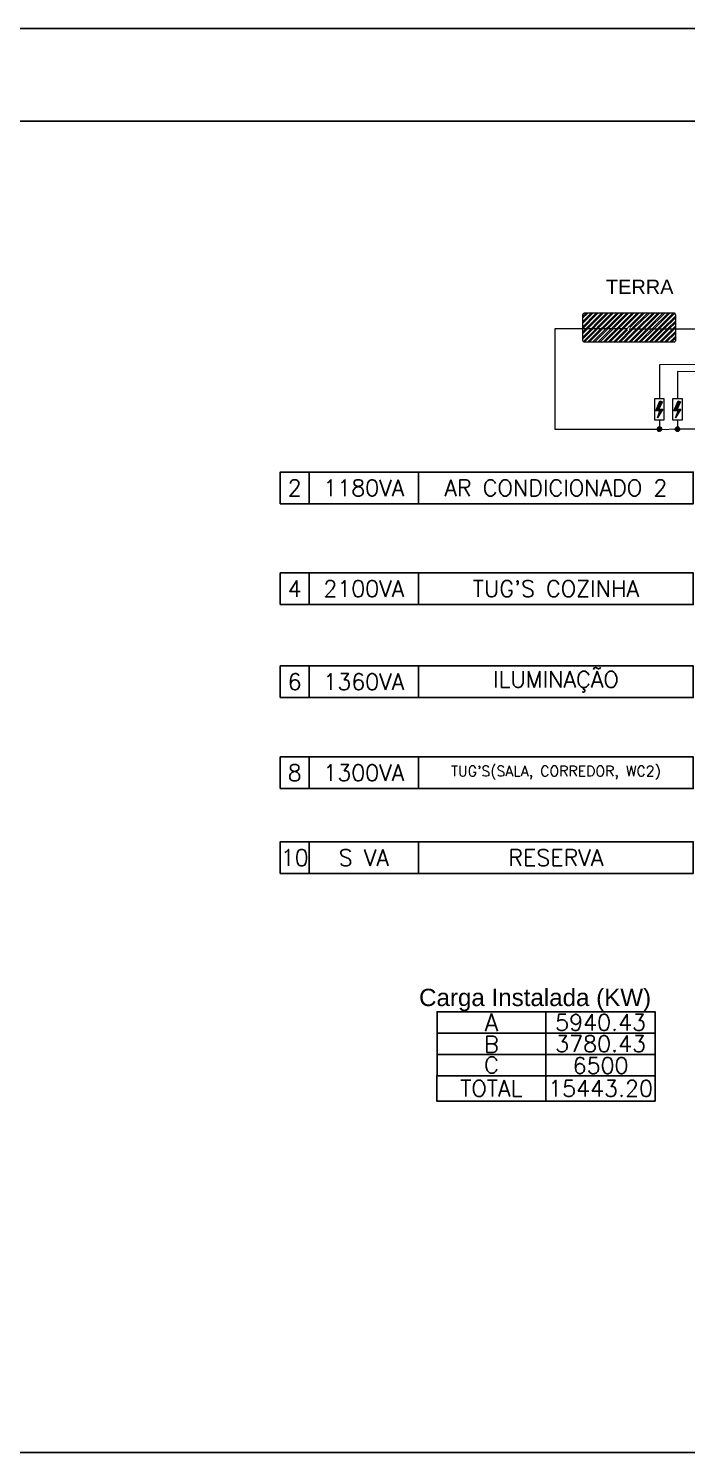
# Model space of a CAD drawing. Header units: metres. Extents: x 2426 to 2593, y 1997 to 2034.
# Drawn here: x 2463.73 to 2467.56, y 2012.88 to 2021.16 of the extents above; entities that cross this region are included whole.
import ezdxf

# ---------------------------------------------------------------- set-up
doc = ezdxf.new("R2010")
doc.units = ezdxf.units.M
for name, color, linetype in [('PDF3_COTA', 7, 'Continuous'), ('PDF3_DI-Disjuntor', 7, 'Continuous'), ('PDF3_DI-Textos do diagrama', 7, 'Continuous'), ('PDF3_DIAGRAMA', 7, 'Continuous'), ('PDF3_eletrodutos', 3, 'Continuous'), ('PDF3_Text', 7, 'Continuous'), ('VISTA FRONTAL', 7, 'Continuous')]:
    doc.layers.add(name, color=color, linetype=linetype)
doc.styles.add('N', font='romans.shx', dxfattribs={"height": 0.13})
doc.styles.add('PDF Arial', font='arial.ttf')

msp = doc.modelspace()

# ---------------------------------------------------------------- linework, layer by layer
at = {"layer": 'PDF3_COTA', "lineweight": 25}
for points in [[(2465.2, 2018.3974), (2465.2, 2018.5816), (2467.6039, 2018.5816), (2467.6039, 2018.3974)], [(2465.2, 2017.8108), (2465.2, 2017.995), (2467.6039, 2017.995), (2467.6039, 2017.8108)], [(2465.2, 2017.269), (2465.2, 2017.4533), (2467.6039, 2017.4533), (2467.6039, 2017.269)], [(2465.2, 2016.7396), (2465.2, 2016.9238), (2467.6039, 2016.9238), (2467.6039, 2016.7396)], [(2465.2, 2016.2457), (2465.2, 2016.4299), (2467.6039, 2016.4299), (2467.6039, 2016.2457)], [(2466.1123, 2015.3398), (2466.1123, 2015.4409), (2467.3822, 2015.4409), (2467.3822, 2015.317), (2466.1123, 2015.317)], [(2466.1123, 2015.2159), (2466.1123, 2015.317), (2467.3822, 2015.317), (2467.3822, 2015.1931), (2466.1123, 2015.1931)], [(2466.1123, 2015.0904), (2466.1123, 2015.1931), (2467.3822, 2015.1931), (2467.3822, 2015.0692), (2466.1123, 2015.0692)], [(2467.3822, 2015.0692), (2466.1106, 2015.0692), (2466.1106, 2014.9209), (2467.3822, 2014.9209)]]:
    msp.add_lwpolyline(points, close=True, dxfattribs=at)
for points in [[(2465.3676, 2018.3974), (2465.3676, 2018.5816)], [(2466.0045, 2018.3974), (2466.0045, 2018.5816)], [(2465.3676, 2017.8108), (2465.3676, 2017.995)], [(2466.0045, 2017.8108), (2466.0045, 2017.995)], [(2465.3676, 2017.269), (2465.3676, 2017.4533)], [(2466.0045, 2017.269), (2466.0045, 2017.4533)], [(2465.3676, 2016.7396), (2465.3676, 2016.9238)], [(2466.0045, 2016.7396), (2466.0045, 2016.9238)], [(2465.3676, 2016.2457), (2465.3676, 2016.4299)], [(2466.0045, 2016.2457), (2466.0045, 2016.4299)], [(2466.7464, 2014.9209), (2466.7464, 2015.136), (2466.7464, 2015.2371), (2466.7464, 2015.3398), (2466.7464, 2015.4409)]]:
    msp.add_lwpolyline(points, dxfattribs=at)
at = {"layer": 'PDF3_DI-Disjuntor', "transparency": 33554559}
for points in [[(2467.4067, 2018.9902), (2467.4034, 2018.9478), (2467.3904, 2018.9478)], [(2467.4246, 2018.9902), (2467.4067, 2018.9902), (2467.4034, 2018.9478)], [(2467.4099, 2018.9968), (2467.4246, 2018.9902), (2467.4067, 2018.9902)], [(2467.5126, 2018.9902), (2467.5094, 2018.9478), (2467.4947, 2018.9478)], [(2467.5306, 2018.9902), (2467.5126, 2018.9902), (2467.5094, 2018.9478)], [(2467.5159, 2018.9968), (2467.5306, 2018.9902), (2467.5126, 2018.9902)], [(2467.3904, 2018.9478), (2467.4197, 2018.9381), (2467.3855, 2018.9381)], [(2467.4262, 2018.9478), (2467.3904, 2018.9478), (2467.4197, 2018.9381)], [(2467.4099, 2018.9381), (2467.4197, 2018.9381), (2467.3953, 2018.8973)], [(2467.4947, 2018.9478), (2467.5257, 2018.9381), (2467.4915, 2018.9381)], [(2467.5322, 2018.9478), (2467.4947, 2018.9478), (2467.5257, 2018.9381)], [(2467.5159, 2018.9381), (2467.5257, 2018.9381), (2467.5012, 2018.8973)]]:
    msp.add_solid(points, dxfattribs=at)
at = {"layer": 'PDF3_DI-Textos do diagrama', "lineweight": 20}
for points in [[(2467.4246, 2018.9902), (2467.4034, 2018.9478), (2467.4262, 2018.9478), (2467.3953, 2018.8973), (2467.4099, 2018.9381), (2467.3855, 2018.9381), (2467.4099, 2018.9968)], [(2467.5306, 2018.9902), (2467.5094, 2018.9478), (2467.5322, 2018.9478), (2467.5012, 2018.8973), (2467.5159, 2018.9381), (2467.4915, 2018.9381), (2467.5159, 2018.9968)]]:
    msp.add_lwpolyline(points, close=True, dxfattribs=at)
at = {"layer": 'PDF3_DIAGRAMA', "lineweight": 5}
for points in [[(2468.6261, 2019.2103), (2467.4067, 2019.2054), (2467.4067, 2019.0098)], [(2468.8005, 2019.1614), (2467.5126, 2019.1663), (2467.5126, 2019.0098)]]:
    msp.add_lwpolyline(points, dxfattribs=at)
at = {"layer": 'PDF3_DIAGRAMA', "color": 1, "lineweight": 5}
for points in [[(2467.3806, 2019.0098), (2467.4328, 2019.0098), (2467.4328, 2018.8843), (2467.3806, 2018.8843)], [(2467.4849, 2019.0098), (2467.5387, 2019.0098), (2467.5387, 2018.8843), (2467.4849, 2018.8843)]]:
    msp.add_lwpolyline(points, close=True, dxfattribs=at)
at = {"layer": 'PDF3_eletrodutos', "lineweight": 9}
for points in [[(2467.2306, 2019.4141), (2468.243, 2019.4141), (2468.243, 2019.8559)], [(2466.9584, 2019.4858), (2466.9779, 2019.5038)], [(2466.9584, 2019.4549), (2467.0073, 2019.5038)], [(2466.9584, 2019.4255), (2467.0366, 2019.5038)], [(2466.9584, 2019.3962), (2467.0676, 2019.5038)], [(2466.9584, 2019.3652), (2467.0969, 2019.5038)], [(2466.9584, 2019.4761), (2466.9877, 2019.5038)], [(2466.9584, 2019.4451), (2467.017, 2019.5038)], [(2466.9584, 2019.4157), (2467.0464, 2019.5038)], [(2466.9584, 2019.3864), (2467.0774, 2019.5038)], [(2466.9584, 2019.3554), (2467.1067, 2019.5038)], [(2466.9632, 2019.3391), (2467.1263, 2019.5038)], [(2466.9714, 2019.3391), (2467.1361, 2019.5038)], [(2466.991, 2019.3391), (2467.1572, 2019.5038)], [(2467.0007, 2019.3391), (2467.167, 2019.5038)], [(2467.0203, 2019.3391), (2467.1866, 2019.5038)], [(2467.0317, 2019.3391), (2467.1964, 2019.5038)], [(2467.0513, 2019.3391), (2467.2159, 2019.5038)], [(2467.0611, 2019.3391), (2467.2257, 2019.5038)], [(2467.0806, 2019.3391), (2467.2469, 2019.5038)], [(2467.0904, 2019.3391), (2467.2567, 2019.5038)], [(2467.11, 2019.3391), (2467.2763, 2019.5038)], [(2467.1198, 2019.3391), (2467.286, 2019.5038)], [(2467.1703, 2019.3391), (2467.2453, 2019.4141), (2467.3366, 2019.5038)], [(2467.1801, 2019.3391), (2467.2551, 2019.4141), (2467.3464, 2019.5038)], [(2467.1996, 2019.3391), (2467.2746, 2019.4141), (2467.3659, 2019.5038)], [(2467.2094, 2019.3391), (2467.286, 2019.4141), (2467.3757, 2019.5038)], [(2467.2241, 2019.4223), (2467.3056, 2019.5038)], [(2467.2306, 2019.3391), (2467.3056, 2019.4141), (2467.3953, 2019.5038)], [(2467.2355, 2019.4223), (2467.3154, 2019.5038)], [(2467.2404, 2019.3391), (2467.3154, 2019.4141), (2467.405, 2019.5038)], [(2467.26, 2019.3391), (2467.3349, 2019.4141), (2467.4246, 2019.5038)], [(2467.2697, 2019.3391), (2467.3447, 2019.4141), (2467.436, 2019.5038)], [(2467.2893, 2019.3391), (2467.3643, 2019.4141), (2467.4556, 2019.5038)], [(2467.2991, 2019.3391), (2467.3757, 2019.4141), (2467.4654, 2019.5038)], [(2467.3203, 2019.3391), (2467.3953, 2019.4141), (2467.4849, 2019.5038)], [(2467.3301, 2019.3391), (2467.405, 2019.4141), (2467.4947, 2019.5038)], [(2467.3496, 2019.3391), (2467.4246, 2019.4141), (2467.5012, 2019.4891)], [(2467.2208, 2019.4141), (2466.7986, 2019.4141), (2466.7986, 2018.8305), (2467.4262, 2018.8305)], [(2467.1409, 2019.3391), (2467.2225, 2019.4206)], [(2467.1507, 2019.3391), (2467.2208, 2019.4092)], [(2467.3594, 2019.3391), (2467.4344, 2019.4141), (2467.5012, 2019.4793)], [(2467.379, 2019.3391), (2467.454, 2019.4141), (2467.5012, 2019.4597)], [(2467.3887, 2019.3391), (2467.4637, 2019.4141), (2467.5012, 2019.45)], [(2467.4099, 2019.3391), (2467.4849, 2019.4141), (2467.5012, 2019.4304)], [(2467.4197, 2019.3391), (2467.4947, 2019.4141), (2467.5012, 2019.4206)], [(2467.4393, 2019.3391), (2467.5012, 2019.3994)], [(2467.4491, 2019.3391), (2467.5012, 2019.3896)], [(2467.4686, 2019.3391), (2467.5012, 2019.3701)], [(2467.4784, 2019.3391), (2467.5012, 2019.3603)], [(2467.4067, 2018.8843), (2467.4067, 2018.8305)], [(2467.4165, 2018.8288), (2467.5078, 2018.8337), (2467.7262, 2018.8337)], [(2467.5126, 2018.8843), (2467.5126, 2018.8305)]]:
    msp.add_lwpolyline(points, dxfattribs=at)
for points in [[(2466.9698, 2019.5054), (2466.9681, 2019.5054), (2466.9665, 2019.5038), (2466.9649, 2019.5038), (2466.9632, 2019.5021), (2466.9616, 2019.5005), (2466.9616, 2019.4989), (2466.96, 2019.4972), (2466.96, 2019.4956), (2466.96, 2019.3473), (2466.9616, 2019.3456), (2466.9616, 2019.344), (2466.9632, 2019.3424), (2466.9632, 2019.3407), (2466.9649, 2019.3407), (2466.9665, 2019.3391), (2466.9681, 2019.3391), (2466.9698, 2019.3391), (2467.4931, 2019.3391), (2467.4947, 2019.3391), (2467.4963, 2019.3391), (2467.498, 2019.3407), (2467.4996, 2019.3407), (2467.4996, 2019.3424), (2467.5012, 2019.344), (2467.5012, 2019.3456), (2467.5029, 2019.3473), (2467.5029, 2019.4956), (2467.5012, 2019.4972), (2467.5012, 2019.4989), (2467.5012, 2019.5005), (2467.4996, 2019.5021), (2467.498, 2019.5038), (2467.4963, 2019.5038), (2467.4947, 2019.5054), (2467.4931, 2019.5054)], [(2467.4197, 2018.8305), (2467.4197, 2018.8288), (2467.4181, 2018.8256), (2467.4165, 2018.8239), (2467.4165, 2018.8223), (2467.4132, 2018.8207), (2467.4116, 2018.8191), (2467.4099, 2018.8191), (2467.4067, 2018.8174), (2467.405, 2018.8191), (2467.4018, 2018.8191), (2467.4002, 2018.8191), (2467.3985, 2018.8207), (2467.3969, 2018.8223), (2467.3953, 2018.8256), (2467.3953, 2018.8272), (2467.3936, 2018.8288), (2467.3936, 2018.8321), (2467.3953, 2018.8337), (2467.3953, 2018.837), (2467.3969, 2018.8386), (2467.3985, 2018.8403), (2467.4002, 2018.8419), (2467.4018, 2018.8435), (2467.405, 2018.8435), (2467.4067, 2018.8435), (2467.4099, 2018.8435), (2467.4116, 2018.8419), (2467.4132, 2018.8419), (2467.4165, 2018.8403), (2467.4165, 2018.837), (2467.4181, 2018.8354), (2467.4197, 2018.8337), (2467.4197, 2018.8305), (2467.4197, 2018.8337), (2467.4181, 2018.8354), (2467.4165, 2018.837), (2467.4165, 2018.8403), (2467.4132, 2018.8419), (2467.4116, 2018.8419), (2467.4099, 2018.8435), (2467.4067, 2018.8435), (2467.405, 2018.8435), (2467.4018, 2018.8435), (2467.4002, 2018.8419), (2467.3985, 2018.8403), (2467.3969, 2018.8386), (2467.3953, 2018.837), (2467.3953, 2018.8337), (2467.3936, 2018.8321), (2467.3936, 2018.8288), (2467.3953, 2018.8272), (2467.3953, 2018.8256), (2467.3969, 2018.8223), (2467.3985, 2018.8207), (2467.4002, 2018.8191), (2467.4018, 2018.8191), (2467.405, 2018.8191), (2467.4067, 2018.8174), (2467.4099, 2018.8191), (2467.4116, 2018.8191), (2467.4132, 2018.8207), (2467.4165, 2018.8223), (2467.4165, 2018.8239), (2467.4181, 2018.8256), (2467.4197, 2018.8288)], [(2467.5241, 2018.8305), (2467.5241, 2018.8288), (2467.5241, 2018.8256), (2467.5224, 2018.8239), (2467.5208, 2018.8223), (2467.5192, 2018.8207), (2467.5175, 2018.8191), (2467.5143, 2018.8191), (2467.5126, 2018.8174), (2467.511, 2018.8191), (2467.5078, 2018.8191), (2467.5061, 2018.8191), (2467.5045, 2018.8207), (2467.5029, 2018.8223), (2467.5012, 2018.8256), (2467.4996, 2018.8272), (2467.4996, 2018.8288), (2467.4996, 2018.8321), (2467.4996, 2018.8337), (2467.5012, 2018.837), (2467.5029, 2018.8386), (2467.5045, 2018.8403), (2467.5061, 2018.8419), (2467.5078, 2018.8435), (2467.511, 2018.8435), (2467.5126, 2018.8435), (2467.5143, 2018.8435), (2467.5175, 2018.8419), (2467.5192, 2018.8419), (2467.5208, 2018.8403), (2467.5224, 2018.837), (2467.5241, 2018.8354), (2467.5241, 2018.8337), (2467.5241, 2018.8305), (2467.5241, 2018.8337), (2467.5241, 2018.8354), (2467.5224, 2018.837), (2467.5208, 2018.8403), (2467.5192, 2018.8419), (2467.5175, 2018.8419), (2467.5143, 2018.8435), (2467.5126, 2018.8435), (2467.511, 2018.8435), (2467.5078, 2018.8435), (2467.5061, 2018.8419), (2467.5045, 2018.8403), (2467.5029, 2018.8386), (2467.5012, 2018.837), (2467.4996, 2018.8337), (2467.4996, 2018.8321), (2467.4996, 2018.8288), (2467.4996, 2018.8272), (2467.5012, 2018.8256), (2467.5029, 2018.8223), (2467.5045, 2018.8207), (2467.5061, 2018.8191), (2467.5078, 2018.8191), (2467.511, 2018.8191), (2467.5126, 2018.8174), (2467.5143, 2018.8191), (2467.5175, 2018.8191), (2467.5192, 2018.8207), (2467.5208, 2018.8223), (2467.5224, 2018.8239), (2467.5241, 2018.8256), (2467.5241, 2018.8288)]]:
    msp.add_lwpolyline(points, close=True, dxfattribs=at)
at = {"layer": 'PDF3_eletrodutos', "transparency": 33554559}
for points in [[(2467.3969, 2018.8403), (2467.4067, 2018.8305), (2467.3936, 2018.8305)], [(2467.3936, 2018.8305), (2467.3969, 2018.8223), (2467.4067, 2018.8305)], [(2467.4067, 2018.8435), (2467.3969, 2018.8403), (2467.4067, 2018.8305)], [(2467.3969, 2018.8223), (2467.4067, 2018.8305), (2467.4067, 2018.8174)], [(2467.4067, 2018.8305), (2467.4148, 2018.8403), (2467.4067, 2018.8435)], [(2467.4197, 2018.8305), (2467.4067, 2018.8305), (2467.4148, 2018.8403)], [(2467.4067, 2018.8305), (2467.4067, 2018.8174), (2467.4148, 2018.8223)], [(2467.4148, 2018.8223), (2467.4197, 2018.8305), (2467.4067, 2018.8305)], [(2467.5029, 2018.8403), (2467.5126, 2018.8305), (2467.4996, 2018.8305)], [(2467.4996, 2018.8305), (2467.5029, 2018.8223), (2467.5126, 2018.8305)], [(2467.5126, 2018.8435), (2467.5029, 2018.8403), (2467.5126, 2018.8305)], [(2467.5029, 2018.8223), (2467.5126, 2018.8305), (2467.5126, 2018.8174)], [(2467.5126, 2018.8305), (2467.5208, 2018.8403), (2467.5126, 2018.8435)], [(2467.5241, 2018.8305), (2467.5126, 2018.8305), (2467.5208, 2018.8403)], [(2467.5126, 2018.8305), (2467.5126, 2018.8174), (2467.5208, 2018.8223)], [(2467.5208, 2018.8223), (2467.5241, 2018.8305), (2467.5126, 2018.8305)]]:
    msp.add_solid(points, dxfattribs=at)
at = {"layer": 'VISTA FRONTAL', "color": 0, "ltscale": 0.25}
for points in [[(2473.8695, 2020.6229), (2455.9099, 2020.6229), (2455.9099, 2021.1625), (2473.8695, 2021.1625)], [(2473.8695, 2012.8764), (2455.9099, 2012.8764), (2455.9099, 2020.6229), (2473.8695, 2020.6229)]]:
    msp.add_lwpolyline(points, close=True, dxfattribs=at)

# ---------------------------------------------------------------- texts
at = {"attachment_point": 5, "style": 'N'}
for s, width, gutter_width, insert, char_height in [('2', 0.167635, 0.4747, (2465.2838, 2018.4895), 0.0949), ('1180VA', 0.636902, 0.4747, (2465.6861, 2018.4895), 0.09494), ('AR CONDICIONADO 2', 1.59942, 0.4747, (2466.8042, 2018.4895), 0.094939), ('4', 0.167635, 0.4747, (2465.2838, 2017.9029), 0.0949), ('2100VA', 0.636902, 0.4747, (2465.6861, 2017.9029), 0.09494), ("TUG'S COZINHA", 1.59942, 0.4747, (2466.8042, 2017.9029), 0.094939), ('ILUMINAÇÃO', 1.59942, 0.4747, (2466.8042, 2017.3611), 0.09494), ('6', 0.167635, 0.4747, (2465.2838, 2017.3611), 0.0949), ('1360VA', 0.636902, 0.4747, (2465.6861, 2017.3611), 0.09494), ('8', 0.167635, 0.4747, (2465.2838, 2016.8317), 0.0949), ('1300VA', 0.636902, 0.4747, (2465.6861, 2016.8317), 0.09494), ("TUG'S(SALA, CORREDOR, WC2)", 1.59942, 0.4747, (2466.8042, 2016.8317), 0.06), ('10', 0.167635, 0.4747, (2465.2838, 2016.3378), 0.09494), ('S VA', 0.636902, 0.4747, (2465.6861, 2016.3378), 0.09494), ('RESERVA', 1.59942, 0.4747, (2466.8042, 2016.3378), 0.09494), ('A', 0.634985, 0.0617, (2466.4297, 2015.379), 0.1027), ('5940.43', 0.634985, 0.4747, (2467.0647, 2015.379), 0.09494), ('B', 0.63417, 0.4747, (2466.4293, 2015.2518), 0.0949), ('3780.43', 0.634985, 0.4747, (2467.0647, 2015.2551), 0.09494), ('C', 0.63417, 0.4747, (2466.4293, 2015.1312), 0.0949), ('6500', 0.6358, 0.4747, (2467.0643, 2015.1279), 0.09494), ('TOTAL', 0.6358, 0.4747, (2466.4285, 2014.995), 0.09494), ('15443.20', 0.634985, 0.4747, (2467.0647, 2014.995), 0.09494)]:
    msp.add_mtext_dynamic_manual_height_columns(s, width=width, gutter_width=gutter_width, heights=[0], dxfattribs=dict(at, insert=insert, char_height=char_height))
at = {"layer": 'PDF3_Text', "color": 3, "insert": (2467.0953, 2019.6179), "char_height": 0.08315, "attachment_point": 7, "style": 'PDF Arial'}
msp.add_mtext('TERRA', dxfattribs=at)
at = {"layer": 'PDF3_Text', "insert": (2466.0079, 2015.4439), "char_height": 0.10058, "attachment_point": 7, "style": 'PDF Arial'}
msp.add_mtext('Carga Instalada (KW)', dxfattribs=at)

doc.saveas('drawing.dxf')
